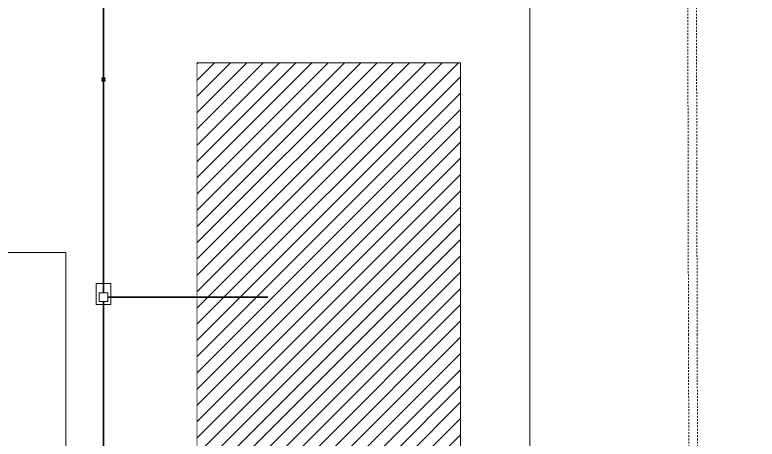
# Model space of a CAD drawing. Header units: millimetres. Extents: x 553474 to 556484, y 6145926 to 6146600.
# Drawn here: x 556126.4 to 556177.6, y 6146191.8 to 6146221.1 of the extents above; entities that cross this region are included whole.
import ezdxf

# ---------------------------------------------------------------- set-up
doc = ezdxf.new("R2010")
doc.units = ezdxf.units.MM
doc.linetypes.add('HIDDEN', pattern=[0.375, 0.25, -0.125])
doc.layers.add('8', color=8, linetype='Continuous', lineweight=0)

# ---------------------------------------------------------------- blocks, each defined once
blk = doc.blocks.new('bacc20-60')
for p, q in [((0.23, 0.1), (-0.03, 0.1)), ((0, 0.13), (0, -0.13)), ((0.2, -0.13), (0.2, 0.13)), ((-0.03, -0.1), (0.23, -0.1))]:
    blk.add_line(p, q)
at = {"const_width": 0.06}
blk.add_lwpolyline([(0.07, 0, 1), (0.13, 0, 1)], format="xyb", close=True, dxfattribs=at)
blk.add_circle((0.1, 0), 0.1)

msp = doc.modelspace()

# ---------------------------------------------------------------- hatches: boundary and pattern name
at = {"layer": '8', "linetype": 'Continuous', "lineweight": 5}
h = msp.add_hatch(dxfattribs=at)
h.set_pattern_fill('ANSI31', color=256, scale=0.25)
h.set_pattern_definition([(45, (2083.9095, 0), (-0.56126600757, 0.56126600757), [])])
h.paths.add_polyline_path([(556157.128, 6146217.756), (556138.957, 6146217.756), (556138.957, 6146185.069), (556133.678, 6146185.069), (556133.678, 6146174.159), (556138.957, 6146174.159), (556138.957, 6146171.372), (556157.128, 6146171.372)])

# ---------------------------------------------------------------- linework, layer by layer
at = {"layer": '8'}
for p, q in [((556131.997, 6146202.52, 9.796), (556131.997, 6146201.081, 9.796)), ((556132.997, 6146202.52, 9.796), (556131.997, 6146202.52, 9.796)), ((556132.997, 6146201.081, 9.796), (556132.997, 6146202.52, 9.796)), ((556132.797, 6146201.881, 9.796), (556132.197, 6146201.881, 9.796)), ((556132.197, 6146201.881, 9.796), (556132.197, 6146201.281, 9.796)), ((556132.797, 6146201.281, 9.796), (556132.797, 6146201.881, 9.796)), ((556132.197, 6146201.281, 9.796), (556132.797, 6146201.281, 9.796)), ((556132.997, 6146201.081, 9.796), (556131.997, 6146201.081, 9.796))]:
    msp.add_line(p, q, dxfattribs=at)
msp.add_lwpolyline([(556131.555, 6146290.473), (556122.674, 6146281.592), (556093.145, 6146281.592), (556093.145, 6146269.592), (556063.487, 6146269.592), (556063.487, 6146247.591), (556100.172, 6146247.591), (556100.172, 6146204.651), (556129.895, 6146204.651), (556129.895, 6146171.662), (556161.914, 6146171.662), (556161.914, 6146263.087), (556131.526, 6146290.444)], dxfattribs=at)
at = {"layer": '8', "linetype": 'HIDDEN', "lineweight": 18, "ltscale": 0.5}
for points in [[(556151.033, 6146270.866), (556156.891, 6146264.967), (556159.36, 6146263.743), (556160.583, 6146261.128), (556173.226, 6146248.516), (556173.393, 6146229.021), (556173.453, 6146199.018), (556173.553, 6146169.015), (556173.67, 6146139.012), (556173.728, 6146107.762), (556173.828, 6146077.765), (556173.982, 6146047.765), (556173.982, 6146030.198), (556195.842, 6146030.198), (556225.842, 6146030.301), (556285.837, 6146030.318), (556315.842, 6146030.318)], [(556158.905, 6146263.298), (556160.03, 6146260.895), (556172.628, 6146248.267), (556172.793, 6146229.018), (556172.853, 6146199.016), (556172.953, 6146169.013), (556173.07, 6146139.01), (556173.128, 6146107.76), (556173.228, 6146077.762), (556173.382, 6146047.763), (556173.382, 6146029.598), (556195.843, 6146029.598), (556225.843, 6146029.701), (556285.837, 6146029.718), (556315.842, 6146029.718)]]:
    msp.add_lwpolyline(points, dxfattribs=at)
at = {"layer": '8', "elevation": 9.796}
for points, const_width in [([(556132.497, 6146231.303), (556132.497, 6146216.736)], 0.11), ([(556132.497, 6146216.506), (556132.497, 6146201.881)], 0.11), ([(556132.497, 6146201.281), (556132.497, 6146189.789)], 0.11), ([(556132.827, 6146201.581), (556143.859, 6146201.581)], 0.1)]:
    msp.add_lwpolyline(points, dxfattribs=dict(at, const_width=const_width))
at = {"layer": '8', "linetype": 'Continuous', "const_width": 0.05}
msp.add_lwpolyline([(556138.957, 6146217.756), (556157.128, 6146217.756), (556157.128, 6146171.372), (556138.957, 6146171.372), (556138.957, 6146174.159), (556133.678, 6146174.159), (556133.678, 6146185.069), (556138.957, 6146185.069), (556138.957, 6146217.756)], dxfattribs=at)

# ---------------------------------------------------------------- block references
at = {"layer": '8', "rotation": 270}
msp.add_blockref('bacc20-60', (556132.497, 6146216.706, 9.796), dxfattribs=at)

doc.saveas('drawing.dxf')
